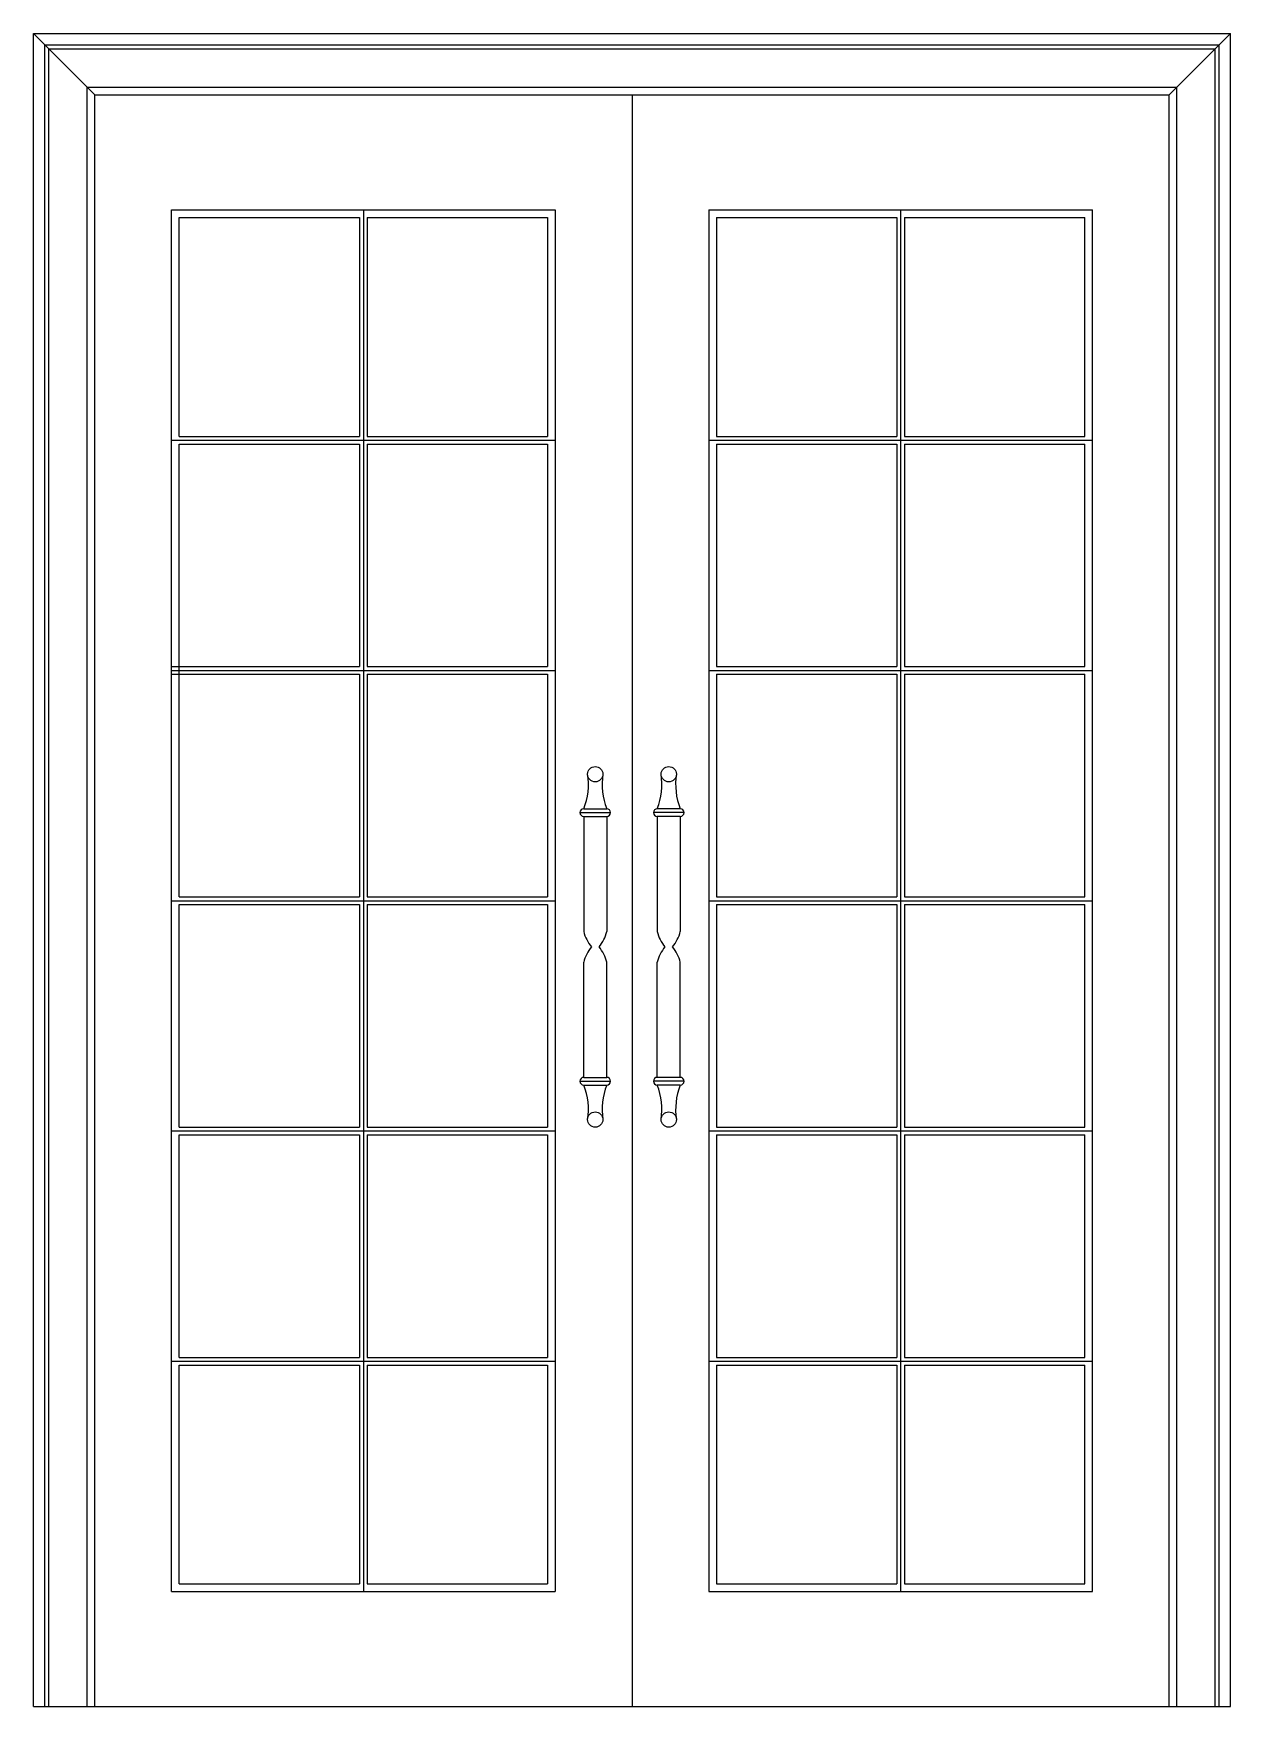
# Model space of a CAD drawing. Header units: metres. Extents: x -4712 to -3152, y 0 to 2180.
import ezdxf

# ---------------------------------------------------------------- set-up
doc = ezdxf.new("R2010")
doc.units = ezdxf.units.M
for name, color, linetype in [('2', 2, 'Continuous'), ('4', 4, 'Continuous'), ('7', 7, 'Continuous')]:
    doc.layers.add(name, color=color, linetype=linetype)

msp = doc.modelspace()

# ---------------------------------------------------------------- linework, layer by layer
at = {"layer": '2'}
msp.add_line((-4712, 0.4), (-3152, 0.4), dxfattribs=at)
at = {"layer": '4'}
for p, q in [((-4712, 2180.4), (-3152, 2180.4)), ((-4712, 0.4), (-4712, 2180.4)), ((-4712, 2180.4), (-4632, 2100.4)), ((-3152, 2180.4), (-3232, 2100.4)), ((-3152, 0.4), (-3152, 2180.4)), ((-4697, 2165.4), (-3167, 2165.4)), ((-4697, 0.4), (-4697, 2165.4)), ((-4692, 2160.4), (-3172, 2160.4)), ((-4692, 0.4), (-4692, 2160.4)), ((-3172, 0.4), (-3172, 2160.4)), ((-3167, 0.4), (-3167, 2165.4)), ((-4642, 2110.4), (-3222, 2110.4)), ((-4642, 0.4), (-4642, 2110.4)), ((-4632, 2100.4), (-3232, 2100.4)), ((-4632, 0.4), (-4632, 2100.4)), ((-3232, 0.4), (-3232, 2100.4)), ((-3222, 0.4), (-3222, 2110.4)), ((-4532, 1950.4), (-4032, 1950.4)), ((-4532, 150.4), (-4532, 1950.4)), ((-4522, 1655.4), (-4522, 1940.4)), ((-4522, 1940.4), (-4287, 1940.4)), ((-4287, 1940.4), (-4287, 1655.4)), ((-4282, 1950.4), (-4282, 150.4)), ((-4282, 1950.4), (-4282, 150.4)), ((-4277, 1940.4), (-4277, 1655.4)), ((-4277, 1940.4), (-4042, 1940.4)), ((-4042, 1940.4), (-4042, 1655.4)), ((-4032, 1950.4), (-4032, 150.4)), ((-3832, 1950.4), (-3832, 150.4)), ((-3832, 1950.4), (-3332, 1950.4)), ((-3822, 1940.4), (-3822, 1655.4)), ((-3822, 1940.4), (-3587, 1940.4)), ((-3587, 1940.4), (-3587, 1655.4)), ((-3582, 1950.4), (-3582, 150.4)), ((-3577, 1940.4), (-3577, 1655.4)), ((-3577, 1940.4), (-3342, 1940.4)), ((-3342, 1655.4), (-3342, 1940.4)), ((-3332, 150.4), (-3332, 1950.4)), ((-4532, 1650.4), (-4032, 1650.4)), ((-4522, 1655.4), (-4287, 1655.4)), ((-4522, 1055.4), (-4522, 1645.4)), ((-4522, 1645.4), (-4287, 1645.4)), ((-4287, 1645.4), (-4287, 1355.4)), ((-4277, 1655.4), (-4042, 1655.4)), ((-4277, 1645.4), (-4277, 1355.4)), ((-4277, 1645.4), (-4042, 1645.4)), ((-4042, 1645.4), (-4042, 1355.4)), ((-3832, 1650.4), (-3332, 1650.4)), ((-3822, 1655.4), (-3587, 1655.4)), ((-3822, 1645.4), (-3587, 1645.4)), ((-3822, 1645.4), (-3822, 1355.4)), ((-3587, 1645.4), (-3587, 1355.4)), ((-3577, 1655.4), (-3342, 1655.4)), ((-3577, 1645.4), (-3577, 1355.4)), ((-3577, 1645.4), (-3342, 1645.4)), ((-3342, 1355.4), (-3342, 1645.4)), ((-4532, 1355.4), (-4287, 1355.4)), ((-4277, 1355.4), (-4042, 1355.4)), ((-3822, 1355.4), (-3587, 1355.4)), ((-3577, 1355.4), (-3342, 1355.4)), ((-4532, 1350.4), (-4032, 1350.4)), ((-4532, 1350.4), (-4032, 1350.4)), ((-4532, 1345.4), (-4287, 1345.4)), ((-4287, 1345.4), (-4287, 1055.4)), ((-4277, 1345.4), (-4042, 1345.4)), ((-4277, 1345.4), (-4277, 1055.4)), ((-4042, 1345.4), (-4042, 1055.4)), ((-3832, 1350.4), (-3332, 1350.4)), ((-3822, 1345.4), (-3587, 1345.4)), ((-3822, 1345.4), (-3822, 1055.4)), ((-3587, 1345.4), (-3587, 1055.4)), ((-3577, 1345.4), (-3342, 1345.4)), ((-3577, 1345.4), (-3577, 1055.4)), ((-3342, 1055.4), (-3342, 1345.4)), ((-3999.91, 1165.22), (-3959.91, 1165.22)), ((-3994.91, 1170.22), (-3964.91, 1170.22)), ((-3994.91, 1160.22), (-3964.91, 1160.22)), ((-3864.09, 1165.22), (-3904.09, 1165.22)), ((-3869.09, 1170.22), (-3899.09, 1170.22)), ((-3869.09, 1160.22), (-3899.09, 1160.22)), ((-4532, 1050.4), (-4032, 1050.4)), ((-4522, 1055.4), (-4287, 1055.4)), ((-4277, 1055.4), (-4042, 1055.4)), ((-3832, 1050.4), (-3332, 1050.4)), ((-3822, 1055.4), (-3587, 1055.4)), ((-3577, 1055.4), (-3342, 1055.4)), ((-4522, 755.4), (-4522, 1045.4)), ((-4522, 1045.4), (-4287, 1045.4)), ((-4287, 1045.4), (-4287, 755.4)), ((-4277, 1045.4), (-4277, 755.4)), ((-4277, 1045.4), (-4042, 1045.4)), ((-4042, 1045.4), (-4042, 755.4)), ((-3822, 1045.4), (-3822, 755.4)), ((-3822, 1045.4), (-3587, 1045.4)), ((-3587, 1045.4), (-3587, 755.4)), ((-3577, 1045.4), (-3577, 755.4)), ((-3577, 1045.4), (-3342, 1045.4)), ((-3342, 755.4), (-3342, 1045.4)), ((-3999.91, 815.22), (-3959.91, 815.22)), ((-3994.91, 820.22), (-3964.91, 820.22)), ((-3994.91, 810.22), (-3964.91, 810.22)), ((-3864.09, 815.22), (-3904.09, 815.22)), ((-3869.09, 820.22), (-3899.09, 820.22)), ((-3869.09, 810.22), (-3899.09, 810.22)), ((-4532, 750.4), (-4032, 750.4)), ((-4522, 755.4), (-4287, 755.4)), ((-4522, 455.4), (-4522, 745.4)), ((-4522, 745.4), (-4287, 745.4)), ((-4287, 745.4), (-4287, 455.4)), ((-4277, 755.4), (-4042, 755.4)), ((-4277, 745.4), (-4277, 455.4)), ((-4277, 745.4), (-4042, 745.4)), ((-4042, 745.4), (-4042, 455.4)), ((-3832, 750.4), (-3332, 750.4)), ((-3822, 755.4), (-3587, 755.4)), ((-3822, 745.4), (-3587, 745.4)), ((-3822, 745.4), (-3822, 455.4)), ((-3587, 745.4), (-3587, 455.4)), ((-3577, 755.4), (-3342, 755.4)), ((-3577, 745.4), (-3577, 455.4)), ((-3577, 745.4), (-3342, 745.4)), ((-3342, 455.4), (-3342, 745.4)), ((-4532, 450.4), (-4032, 450.4)), ((-4522, 455.4), (-4287, 455.4)), ((-4522, 160.4), (-4522, 445.4)), ((-4522, 445.4), (-4287, 445.4)), ((-4287, 445.4), (-4287, 160.4)), ((-4277, 455.4), (-4042, 455.4)), ((-4277, 445.4), (-4277, 160.4)), ((-4277, 445.4), (-4042, 445.4)), ((-4042, 445.4), (-4042, 160.4)), ((-3832, 450.4), (-3332, 450.4)), ((-3822, 455.4), (-3587, 455.4)), ((-3822, 445.4), (-3822, 160.4)), ((-3822, 445.4), (-3587, 445.4)), ((-3587, 445.4), (-3587, 160.4)), ((-3577, 455.4), (-3342, 455.4)), ((-3577, 445.4), (-3577, 160.4)), ((-3577, 445.4), (-3342, 445.4)), ((-3342, 160.4), (-3342, 445.4)), ((-4522, 160.4), (-4287, 160.4)), ((-4277, 160.4), (-4042, 160.4)), ((-3822, 160.4), (-3587, 160.4)), ((-3577, 160.4), (-3342, 160.4)), ((-4532, 150.4), (-4032, 150.4)), ((-3832, 150.4), (-3332, 150.4))]:
    msp.add_line(p, q, dxfattribs=at)
at = {"layer": '7'}
for p, q in [((-3932, 2100.4), (-3932, 0.4)), ((-3994.91, 1160.22), (-3994.91, 1010.22)), ((-3964.91, 1160.22), (-3964.91, 1010.22)), ((-3899.09, 1160.22), (-3899.09, 1010.22)), ((-3869.09, 1160.22), (-3869.09, 1010.22)), ((-3994.91, 820.22), (-3994.91, 970.22)), ((-3964.91, 820.22), (-3964.91, 970.22)), ((-3899.09, 820.22), (-3899.09, 970.22)), ((-3869.09, 820.22), (-3869.09, 970.22))]:
    msp.add_line(p, q, dxfattribs=at)
for centre in [(-3979.91, 1215.22), (-3884.09, 1215.22), (-3979.91, 765.22), (-3884.09, 765.22)]:
    msp.add_circle(centre, 10, dxfattribs=at)
for centre, radius, start, end in [((-4073.24, 1201.7), 84.42, 338.11, 9.21), ((-3886.57, 1201.7), 84.42, 170.79, 201.89), ((-3977.42, 1201.7), 84.42, 338.11, 9.21), ((-3790.75, 1201.7), 84.42, 170.79, 201.89), ((-3994.91, 1165.22), 5, 90, 270), ((-3964.91, 1165.22), 5, 270, 90), ((-3899.09, 1165.22), 5, 90, 270), ((-3869.09, 1165.22), 5, 270, 90), ((-3947.65, 1021.51), 48.59, 193.44, 220.09), ((-4012.16, 1021.51), 48.59, 319.91, 346.56), ((-3851.83, 1021.51), 48.59, 193.44, 220.09), ((-3916.35, 1021.51), 48.59, 319.91, 346.56), ((-3947.65, 958.93), 48.59, 139.91, 166.56), ((-4012.16, 958.93), 48.59, 13.44, 40.09), ((-3851.83, 958.93), 48.59, 139.91, 166.56), ((-3916.35, 958.93), 48.59, 13.44, 40.09), ((-3994.91, 815.22), 5, 90, 270), ((-4073.24, 778.74), 84.42, 350.79, 21.89), ((-3886.57, 778.74), 84.42, 158.11, 189.21), ((-3964.91, 815.22), 5, 270, 90), ((-3899.09, 815.22), 5, 90, 270), ((-3977.42, 778.74), 84.42, 350.79, 21.89), ((-3790.75, 778.74), 84.42, 158.11, 189.21), ((-3869.09, 815.22), 5, 270, 90)]:
    msp.add_arc(centre, radius, start, end, dxfattribs=at)

doc.saveas('drawing.dxf')
